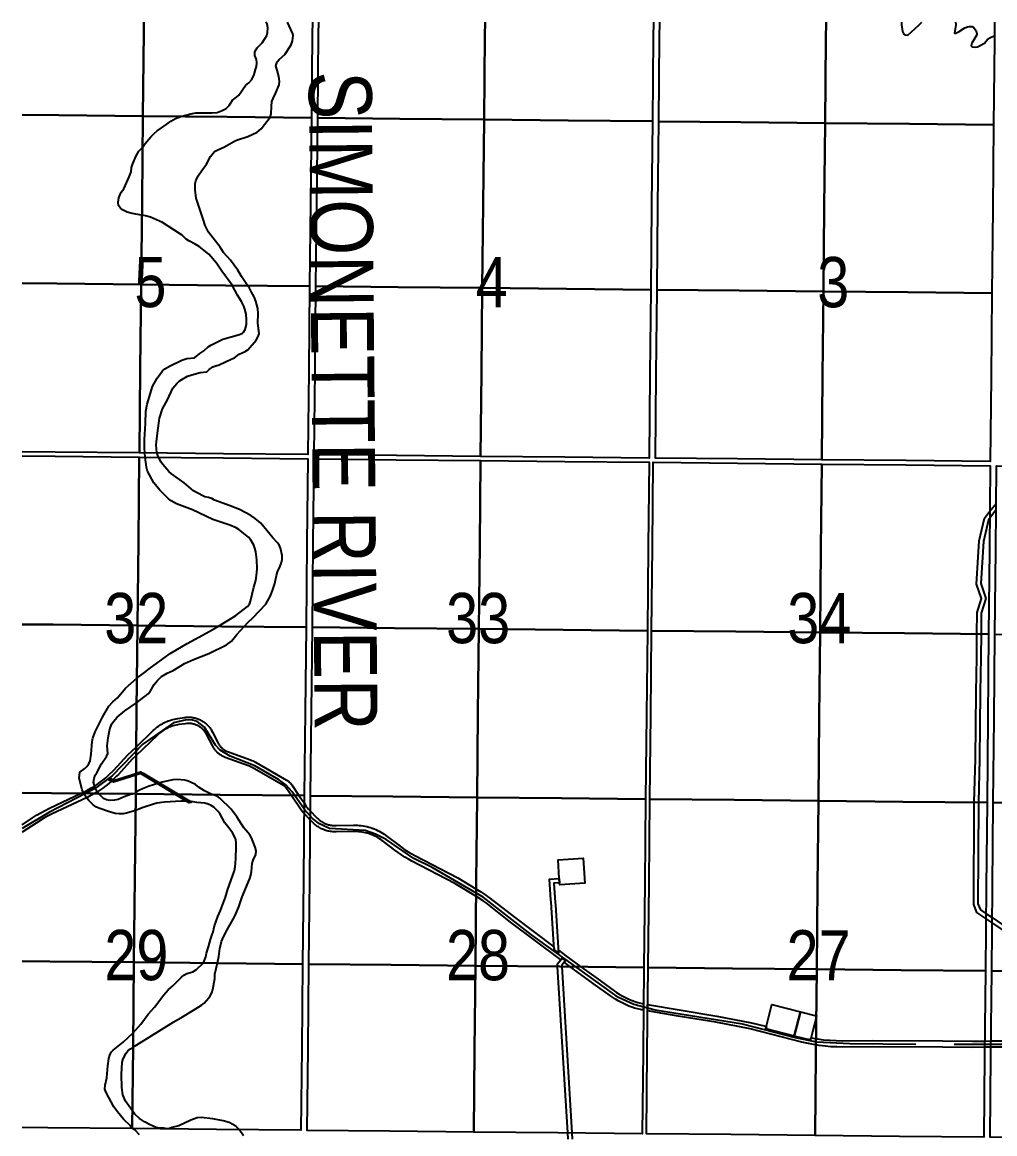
# Model space of a CAD drawing. Extents: x 463734 to 467682, y 6044208 to 6047032.
# Drawn here: x 466003.3 to 466157.9, y 6044615 to 6044791.9 of the extents above; entities that cross this region are included whole.
import ezdxf
from ezdxf.enums import TextEntityAlignment as Align

# ---------------------------------------------------------------- set-up
doc = ezdxf.new("R2010")
doc.units = 0
doc.header["$LTSCALE"] = 5
doc.linetypes.add('DASHED2', pattern=[9.525, 6.35, -3.175])
for name, color, linetype in [('RoadSeg', 57, 'DASHED2'), ('T-WATER', 160, 'Continuous'), ('T-WATER-T', 170, 'Continuous')]:
    doc.layers.add(name, color=color, linetype=linetype)
doc.layers.add('Sections', color=7, linetype='Continuous', true_color=0x13f661)
doc.styles.add('120', font='ARIALN.TTF', dxfattribs={"height": 13})
doc.styles.add('TXT', font='ARIALN.TTF', dxfattribs={"height": 0.2})

msp = doc.modelspace()

# ---------------------------------------------------------------- linework, layer by layer
at = {"layer": 'RoadSeg'}
for points in [[(466183.242, 6044629.199), (466145.395, 6044629.199), (466134.9, 6044629.299), (466129.637, 6044629.598), (466126.272, 6044630.298), (466117.809, 6044632.43), (466103.95, 6044634.696), (466100.519, 6044635.595), (466098.087, 6044636.695), (466084.261, 6044646.656), (466076.565, 6044652.653), (466068.469, 6044657.384), (466065.537, 6044658.816), (466061.139, 6044661.815), (466059.441, 6044662.714), (466057.808, 6044663.281), (466052.144, 6044663.614), (466050.512, 6044664.314), (466049.446, 6044665.18), (466048.147, 6044666.612), (466046.214, 6044669.411), (466045.181, 6044670.544), (466044.015, 6044671.41), (466040.251, 6044673.542), (466036.353, 6044675.108), (466034.72, 6044676.041), (466033.987, 6044676.873), (466032.255, 6044679.706), (466031.089, 6044680.605), (466030.323, 6044680.838), (466029.39, 6044680.871), (466027.291, 6044680.405), (466022.427, 6044677.007), (466022.427, 6044677.007)], [(466022.427, 6044677.007), (466017.563, 6044671.976), (466014.731, 6044669.877), (466007.568, 6044666.179), (466003.255, 6044663.592)]]:
    msp.add_lwpolyline(points, dxfattribs=at)
at = {"layer": 'Sections', "color": 8}
for points in [[(466022.608, 6044791.891), (466022.592, 6044790.345), (466022.45, 6044776.948), (466009.054, 6044777.084), (466003.255, 6044777.143)], [(466049.401, 6044791.891), (466049.382, 6044790.073), (466049.244, 6044776.677), (466035.847, 6044776.812), (466022.45, 6044776.948), (466009.054, 6044777.084), (466003.255, 6044777.143)], [(466049.401, 6044791.891), (466049.382, 6044790.073), (466049.244, 6044776.677), (466035.847, 6044776.812), (466022.45, 6044776.948), (466022.592, 6044790.345), (466022.608, 6044791.891)], [(466076.864, 6044791.891), (466076.843, 6044789.795), (466076.706, 6044776.398), (466063.31, 6044776.534), (466050.248, 6044776.666), (466050.387, 6044790.063), (466050.406, 6044791.891)], [(466103.657, 6044791.891), (466103.634, 6044789.523), (466103.499, 6044776.126), (466090.103, 6044776.262), (466076.706, 6044776.398), (466063.31, 6044776.534), (466050.248, 6044776.666), (466050.387, 6044790.063), (466050.406, 6044791.891)], [(466103.657, 6044791.891), (466103.634, 6044789.523), (466103.499, 6044776.126), (466090.103, 6044776.262), (466076.706, 6044776.398), (466076.843, 6044789.795), (466076.864, 6044791.891)], [(466131.119, 6044791.891), (466131.093, 6044789.244), (466130.962, 6044775.848), (466117.565, 6044775.984), (466104.504, 6044776.116), (466104.638, 6044789.513), (466104.662, 6044791.891)], [(466157.912, 6044791.891), (466157.884, 6044788.973), (466157.754, 6044775.576), (466144.358, 6044775.712), (466130.962, 6044775.848), (466117.565, 6044775.984), (466104.504, 6044776.116), (466104.638, 6044789.513), (466104.662, 6044791.891)], [(466157.912, 6044791.891), (466157.884, 6044788.973), (466157.754, 6044775.576), (466144.358, 6044775.712), (466130.962, 6044775.848), (466131.093, 6044789.244), (466131.119, 6044791.891)], [(466003.255, 6044777.143), (466009.054, 6044777.084), (466022.45, 6044776.948), (466022.309, 6044763.552), (466022.168, 6044750.155), (466008.769, 6044750.291), (466003.255, 6044750.347)], [(466003.255, 6044777.143), (466009.054, 6044777.084), (466022.45, 6044776.948), (466035.847, 6044776.812), (466049.244, 6044776.677), (466049.105, 6044763.28), (466048.966, 6044749.883), (466048.827, 6044736.487), (466048.688, 6044723.09), (466035.287, 6044723.226), (466021.885, 6044723.361), (466008.484, 6044723.497), (466003.255, 6044723.55)], [(466003.255, 6044750.347), (466008.769, 6044750.291), (466022.168, 6044750.155), (466022.027, 6044736.758), (466021.885, 6044723.361), (466008.484, 6044723.497), (466003.255, 6044723.55)], [(466003.255, 6044722.88), (466008.477, 6044722.828), (466021.878, 6044722.692), (466021.736, 6044709.292), (466021.595, 6044695.892), (466008.191, 6044696.028), (466003.255, 6044696.078)], [(466003.255, 6044722.88), (466008.477, 6044722.828), (466021.878, 6044722.692), (466035.28, 6044722.556), (466048.681, 6044722.42), (466048.541, 6044709.02), (466048.402, 6044695.62), (466048.263, 6044682.222), (466048.123, 6044668.824), (466034.718, 6044668.959), (466021.312, 6044669.095), (466007.906, 6044669.231), (466003.255, 6044669.278)], [(466159.593, 6044647.205), (466157.498, 6044648.612), (466156.499, 6044649.283), (466155.111, 6044650.215), (466154.597, 6044651.502), (466154.678, 6044667.415), (466154.687, 6044667.769), (466154.857, 6044674.63), (466154.966, 6044685.274), (466155.083, 6044690.824), (466155.105, 6044694.562), (466155.125, 6044697.982), (466155.835, 6044700.191), (466155.066, 6044702.485), (466155.49, 6044709.383), (466156.334, 6044712.997), (466157.126, 6044714.02), (466158.144, 6044715.332)], [(466158.133, 6044714.231), (466157.115, 6044712.918), (466156.949, 6044712.704), (466156.151, 6044709.286), (466155.739, 6044702.574), (466156.536, 6044700.195), (466155.79, 6044697.876), (466155.771, 6044694.556), (466155.75, 6044690.815), (466155.632, 6044685.263), (466155.523, 6044674.619), (466155.353, 6044667.762), (466155.345, 6044667.405), (466155.264, 6044651.628), (466155.654, 6044650.653), (466156.507, 6044650.08), (466157.505, 6044649.41), (466159.936, 6044647.777)], [(466003.255, 6044696.078), (466008.191, 6044696.028), (466021.595, 6044695.892), (466021.453, 6044682.493), (466021.312, 6044669.095), (466007.906, 6044669.231), (466003.255, 6044669.278)], [(466003.255, 6044664.192), (466004.893, 6044665.286), (466005.548, 6044665.707), (466006.218, 6044666.103), (466007.599, 6044666.822), (466012.625, 6044669.207), (466013.136, 6044669.45), (466013.658, 6044669.709), (466014.169, 6044669.989), (466014.67, 6044670.288), (466015.158, 6044670.605), (466015.635, 6044670.941), (466016.098, 6044671.295), (466016.547, 6044671.666), (466016.982, 6044672.054), (466017.807, 6044672.878), (466020.049, 6044675.299), (466021.356, 6044676.556), (466024.082, 6044679.181), (466024.274, 6044679.358), (466024.471, 6044679.529), (466024.675, 6044679.692), (466024.884, 6044679.847), (466025.099, 6044679.995), (466025.319, 6044680.135), (466025.544, 6044680.267), (466025.774, 6044680.39), (466026.008, 6044680.506), (466026.246, 6044680.612), (466026.488, 6044680.71), (466026.734, 6044680.799), (466026.982, 6044680.878), (466027.233, 6044680.949), (466027.487, 6044681.011), (466027.999, 6044681.106), (466029.035, 6044681.26), (466029.189, 6044681.28), (466029.342, 6044681.294), (466029.496, 6044681.303), (466029.651, 6044681.306), (466029.805, 6044681.304), (466029.959, 6044681.297), (466030.113, 6044681.284), (466030.266, 6044681.265), (466030.419, 6044681.241), (466030.57, 6044681.212), (466030.721, 6044681.177), (466030.87, 6044681.137), (466031.017, 6044681.092), (466031.163, 6044681.041), (466031.307, 6044680.986), (466031.449, 6044680.925), (466031.588, 6044680.859), (466031.726, 6044680.788), (466031.86, 6044680.712), (466031.992, 6044680.632), (466032.121, 6044680.547), (466032.246, 6044680.457), (466032.369, 6044680.363), (466032.488, 6044680.265), (466032.603, 6044680.163), (466032.715, 6044680.056), (466032.823, 6044679.946), (466032.927, 6044679.832), (466033.026, 6044679.714), (466033.122, 6044679.592), (466033.213, 6044679.468), (466033.3, 6044679.34), (466033.381, 6044679.209), (466033.531, 6044678.939), (466034.445, 6044677.143), (466034.489, 6044677.06), (466034.537, 6044676.977), (466034.587, 6044676.897), (466034.641, 6044676.818), (466034.697, 6044676.742), (466034.755, 6044676.667), (466034.817, 6044676.595), (466034.88, 6044676.525), (466034.947, 6044676.457), (466035.015, 6044676.391), (466035.086, 6044676.328), (466035.159, 6044676.268), (466035.235, 6044676.21), (466035.312, 6044676.155), (466035.391, 6044676.102), (466035.472, 6044676.053), (466035.555, 6044676.006), (466035.639, 6044675.963), (466035.725, 6044675.922), (466035.901, 6044675.85), (466039.584, 6044674.496), (466039.779, 6044674.42), (466039.97, 6044674.336), (466040.341, 6044674.144), (466045.3, 6044671.307), (466045.381, 6044671.258), (466045.46, 6044671.206), (466045.537, 6044671.152), (466045.612, 6044671.094), (466045.685, 6044671.034), (466045.755, 6044670.971), (466045.823, 6044670.906), (466045.889, 6044670.838), (466045.951, 6044670.767), (466046.012, 6044670.694), (466046.123, 6044670.542), (466047.265, 6044668.856), (466048.076, 6044667.658), (466048.386, 6044667.2), (466048.483, 6044667.064), (466048.584, 6044666.932), (466048.804, 6044666.682), (466049.068, 6044666.405), (466050.084, 6044665.34), (466050.189, 6044665.234), (466050.299, 6044665.131), (466050.412, 6044665.032), (466050.528, 6044664.937), (466050.648, 6044664.847), (466050.771, 6044664.761), (466050.897, 6044664.679), (466051.026, 6044664.602), (466051.157, 6044664.53), (466051.291, 6044664.462), (466051.427, 6044664.4), (466051.566, 6044664.342), (466051.706, 6044664.289), (466051.849, 6044664.242), (466051.993, 6044664.2), (466052.138, 6044664.162), (466052.285, 6044664.13), (466052.432, 6044664.104), (466052.581, 6044664.083), (466052.73, 6044664.067), (466052.88, 6044664.056), (466053.18, 6044664.051), (466055.958, 6044664.106), (466056.261, 6044664.107), (466056.564, 6044664.097), (466056.867, 6044664.076), (466057.168, 6044664.044), (466057.469, 6044664.001), (466057.767, 6044663.948), (466058.064, 6044663.884), (466058.358, 6044663.809), (466058.649, 6044663.725), (466058.937, 6044663.629), (466059.222, 6044663.524), (466059.502, 6044663.408), (466059.778, 6044663.283), (466060.05, 6044663.148), (466060.316, 6044663.003), (466060.578, 6044662.848), (466060.833, 6044662.685), (466061.326, 6044662.331), (466063.14, 6044660.927), (466063.628, 6044660.563), (466064.129, 6044660.217), (466064.642, 6044659.888), (466065.702, 6044659.288), (466072.547, 6044655.73), (466075.421, 6044653.992), (466076.174, 6044653.537), (466076.676, 6044653.22), (466077.638, 6044652.526), (466081.531, 6044649.473), (466087.831, 6044644.744), (466087.862, 6044644.267), (466088.563, 6044643.763), (466088.533, 6044644.217), (466089.255, 6044643.674), (466089.713, 6044643.331), (466092.095, 6044641.604), (466094.637, 6044639.761), (466097.404, 6044637.757), (466097.787, 6044637.491), (466098.18, 6044637.244), (466098.303, 6044637.163), (466098.352, 6044637.138), (466098.581, 6044637.003), (466098.991, 6044636.782), (466099.409, 6044636.577), (466099.835, 6044636.387), (466100.267, 6044636.214), (466100.706, 6044636.057), (466101.151, 6044635.917), (466102.054, 6044635.688), (466102.051, 6044635.389), (466102.044, 6044634.669), (466101.576, 6044634.771), (466101.112, 6044634.889), (466100.653, 6044635.024), (466100.198, 6044635.175), (466099.75, 6044635.342), (466099.308, 6044635.526), (466098.872, 6044635.725), (466098.444, 6044635.94), (466098.024, 6044636.17), (466097.613, 6044636.414), (466096.818, 6044636.948), (466094.05, 6044638.951), (466090.373, 6044641.621), (466089.438, 6044642.301), (466089.656, 6044642.575), (466089.115, 6044642.964), (466088.899, 6044642.694), (466088.633, 6044642.894), (466080.922, 6044648.68), (466077.021, 6044651.74), (466076.579, 6044652.072), (466075.657, 6044652.682), (466075.409, 6044652.832), (466072.058, 6044654.858), (466065.241, 6044658.402), (466064.674, 6044658.709), (466064.119, 6044659.037), (466063.576, 6044659.384), (466062.528, 6044660.136), (466060.714, 6044661.54), (466060.499, 6044661.7), (466060.279, 6044661.853), (466060.054, 6044661.997), (466059.823, 6044662.133), (466059.588, 6044662.261), (466059.349, 6044662.38), (466059.105, 6044662.491), (466058.857, 6044662.593), (466058.606, 6044662.686), (466058.352, 6044662.77), (466058.095, 6044662.845), (466057.836, 6044662.911), (466057.574, 6044662.967), (466057.311, 6044663.014), (466057.046, 6044663.052), (466056.78, 6044663.08), (466056.513, 6044663.098), (466055.977, 6044663.107), (466053.2, 6044663.052), (466053.014, 6044663.052), (466052.828, 6044663.058), (466052.642, 6044663.071), (466052.457, 6044663.091), (466052.273, 6044663.117), (466052.09, 6044663.15), (466051.908, 6044663.19), (466051.728, 6044663.236), (466051.549, 6044663.288), (466051.373, 6044663.347), (466051.198, 6044663.413), (466051.027, 6044663.484), (466050.858, 6044663.562), (466050.691, 6044663.646), (466050.528, 6044663.735), (466050.369, 6044663.831), (466050.212, 6044663.932), (466050.06, 6044664.038), (466049.911, 6044664.151), (466049.767, 6044664.268), (466049.627, 6044664.391), (466049.361, 6044664.65), (466049.053, 6044664.972), (466048.081, 6044665.992), (466048.059, 6044666.015), (466047.94, 6044666.145), (466047.806, 6044666.305), (466047.559, 6044666.639), (466046.049, 6044668.869), (466045.296, 6044669.981), (466045.263, 6044670.028), (466045.229, 6044670.073), (466045.193, 6044670.116), (466045.155, 6044670.159), (466045.116, 6044670.2), (466045.075, 6044670.239), (466045.033, 6044670.277), (466044.989, 6044670.313), (466044.944, 6044670.347), (466044.898, 6044670.38), (466044.802, 6044670.44), (466039.845, 6044673.276), (466039.698, 6044673.356), (466039.548, 6044673.43), (466039.239, 6044673.558), (466035.556, 6044674.912), (466035.434, 6044674.96), (466035.314, 6044675.011), (466035.196, 6044675.067), (466035.08, 6044675.127), (466034.967, 6044675.191), (466034.855, 6044675.259), (466034.746, 6044675.331), (466034.64, 6044675.406), (466034.537, 6044675.486), (466034.436, 6044675.569), (466034.338, 6044675.656), (466034.244, 6044675.746), (466034.153, 6044675.839), (466034.065, 6044675.936), (466033.981, 6044676.035), (466033.9, 6044676.138), (466033.823, 6044676.243), (466033.75, 6044676.351), (466033.681, 6044676.462), (466033.554, 6044676.69), (466032.64, 6044678.486), (466032.585, 6044678.591), (466032.525, 6044678.694), (466032.462, 6044678.794), (466032.396, 6044678.893), (466032.326, 6044678.988), (466032.252, 6044679.082), (466032.175, 6044679.172), (466032.095, 6044679.26), (466032.013, 6044679.345), (466031.927, 6044679.427), (466031.838, 6044679.506), (466031.746, 6044679.582), (466031.652, 6044679.654), (466031.555, 6044679.723), (466031.456, 6044679.788), (466031.355, 6044679.85), (466031.251, 6044679.908), (466031.146, 6044679.963), (466031.039, 6044680.013), (466030.929, 6044680.06), (466030.819, 6044680.103), (466030.707, 6044680.142), (466030.593, 6044680.177), (466030.478, 6044680.208), (466030.363, 6044680.234), (466030.246, 6044680.257), (466030.129, 6044680.275), (466030.011, 6044680.29), (466029.893, 6044680.3), (466029.774, 6044680.305), (466029.655, 6044680.307), (466029.537, 6044680.304), (466029.418, 6044680.297), (466029.182, 6044680.271), (466028.146, 6044680.117), (466027.925, 6044680.08), (466027.705, 6044680.035), (466027.487, 6044679.982), (466027.271, 6044679.921), (466027.057, 6044679.853), (466026.846, 6044679.776), (466026.638, 6044679.692), (466026.433, 6044679.601), (466026.231, 6044679.502), (466026.034, 6044679.395), (466025.84, 6044679.282), (466025.65, 6044679.162), (466025.465, 6044679.034), (466025.285, 6044678.9), (466025.11, 6044678.76), (466024.776, 6044678.461), (466021.341, 6044675.155), (466020.763, 6044674.599), (466018.54, 6044672.199), (466018.256, 6044671.9), (466017.666, 6044671.325), (466017.214, 6044671.587), (466016.981, 6044671.414), (466017.46, 6044671.137), (466017.016, 6044670.753), (466016.558, 6044670.386), (466016.088, 6044670.035), (466015.605, 6044669.701), (466015.111, 6044669.385), (466014.772, 6044669.185), (466014.606, 6044669.087), (466013.564, 6044668.547), (466008.027, 6044665.919), (466007.363, 6044665.588), (466006.711, 6044665.234), (466005.448, 6044664.455), (466003.27, 6044663), (466003.255, 6044662.99)], [(466003.255, 6044669.278), (466007.906, 6044669.231), (466021.312, 6044669.095), (466021.17, 6044655.697), (466021.029, 6044642.298), (466007.621, 6044642.434), (466003.255, 6044642.479)], [(466003.255, 6044669.278), (466007.906, 6044669.231), (466021.312, 6044669.095), (466034.718, 6044668.959), (466048.123, 6044668.824), (466047.984, 6044655.425), (466047.845, 6044642.027), (466047.706, 6044628.629), (466047.57, 6044615.566), (466034.16, 6044615.701), (466020.749, 6044615.837), (466007.339, 6044615.973), (466003.255, 6044616.014)], [(466090.071, 6044614.156), (466090.011, 6044615.161), (466088.412, 6044641.641), (466088.388, 6044642.053), (466089.115, 6044642.964), (466089.656, 6044642.575), (466089.068, 6044641.838), (466089.08, 6044641.634), (466090.679, 6044615.155), (466090.739, 6044614.149)], [(466003.255, 6044642.479), (466007.621, 6044642.434), (466021.029, 6044642.298), (466020.887, 6044628.9), (466020.749, 6044615.837), (466007.339, 6044615.973), (466003.255, 6044616.014)], [(466163.815, 6044628.817), (466157.758, 6044628.811), (466157.306, 6044628.8), (466156.301, 6044628.775), (466154.412, 6044628.729), (466149.622, 6044628.779), (466138.463, 6044628.846), (466133.742, 6044628.817), (466132.807, 6044628.828), (466131.874, 6044628.874), (466130.943, 6044628.954), (466130.016, 6044629.067), (466129.481, 6044629.153), (466129.093, 6044629.215), (466127.268, 6044629.611), (466119.054, 6044631.712), (466113.564, 6044632.767), (466107.894, 6044633.683), (466102.712, 6044634.551), (466102.719, 6044635.214), (466102.723, 6044635.563), (466108.057, 6044634.669), (466113.738, 6044633.751), (466117.876, 6044632.957), (466117.897, 6044632.952), (466119.272, 6044632.688), (466121.501, 6044632.117), (466121.623, 6044632.086), (466121.549, 6044631.794), (466121.541, 6044631.763), (466121.524, 6044631.696), (466126.048, 6044630.557), (466127.34, 6044630.232), (466127.982, 6044630.071), (466127.982, 6044630.071), (466128.647, 6044629.959), (466128.712, 6044630.22), (466128.733, 6044630.302), (466129.491, 6044630.166), (466129.724, 6044630.124), (466130.721, 6044629.987), (466131.723, 6044629.89), (466133.735, 6044629.821), (466138.462, 6044629.846), (466149.63, 6044629.779), (466154.405, 6044629.729), (466156.311, 6044629.775), (466157.316, 6044629.8), (466157.746, 6044629.81), (466163.531, 6044629.816)]]:
    msp.add_lwpolyline(points, dxfattribs=at)
for points in [[(466049.105, 6044763.28), (466048.966, 6044749.883), (466035.567, 6044750.019), (466022.168, 6044750.155), (466022.309, 6044763.552), (466022.45, 6044776.948), (466035.847, 6044776.812), (466049.244, 6044776.677)], [(466103.097, 6044735.936), (466102.963, 6044722.54), (466089.562, 6044722.676), (466076.16, 6044722.811), (466062.759, 6044722.947), (466049.693, 6044723.08), (466049.832, 6044736.476), (466049.971, 6044749.873), (466050.109, 6044763.27), (466050.248, 6044776.666), (466063.31, 6044776.534), (466076.706, 6044776.398), (466090.103, 6044776.262), (466103.499, 6044776.126), (466103.365, 6044762.73), (466103.231, 6044749.333)], [(466076.57, 6044763.001), (466076.433, 6044749.605), (466063.034, 6044749.741), (466049.971, 6044749.873), (466050.109, 6044763.27), (466050.248, 6044776.666), (466063.31, 6044776.534), (466076.706, 6044776.398)], [(466103.365, 6044762.73), (466103.231, 6044749.333), (466089.832, 6044749.469), (466076.433, 6044749.605), (466076.57, 6044763.001), (466076.706, 6044776.398), (466090.103, 6044776.262), (466103.499, 6044776.126)], [(466157.367, 6044735.386), (466157.238, 6044721.99), (466143.837, 6044722.126), (466130.435, 6044722.262), (466117.034, 6044722.397), (466103.968, 6044722.53), (466104.102, 6044735.926), (466104.236, 6044749.323), (466104.37, 6044762.72), (466104.504, 6044776.116), (466117.565, 6044775.984), (466130.962, 6044775.848), (466144.358, 6044775.712), (466157.754, 6044775.576), (466157.625, 6044762.18), (466157.496, 6044748.783)], [(466130.83, 6044762.451), (466130.699, 6044749.055), (466117.3, 6044749.191), (466104.236, 6044749.323), (466104.37, 6044762.72), (466104.504, 6044776.116), (466117.565, 6044775.984), (466130.962, 6044775.848)], [(466157.625, 6044762.18), (466157.496, 6044748.783), (466144.098, 6044748.919), (466130.699, 6044749.055), (466130.83, 6044762.451), (466130.962, 6044775.848), (466144.358, 6044775.712), (466157.754, 6044775.576)], [(466048.827, 6044736.487), (466048.688, 6044723.09), (466035.287, 6044723.226), (466021.885, 6044723.361), (466022.027, 6044736.758), (466022.168, 6044750.155), (466035.567, 6044750.019), (466048.966, 6044749.883)], [(466076.433, 6044749.605), (466076.297, 6044736.208), (466076.16, 6044722.811), (466062.759, 6044722.947), (466049.693, 6044723.08), (466049.832, 6044736.476), (466049.971, 6044749.873), (466063.034, 6044749.741)], [(466076.16, 6044722.811), (466076.297, 6044736.208), (466076.433, 6044749.605), (466089.832, 6044749.469), (466103.231, 6044749.333), (466103.097, 6044735.936), (466102.963, 6044722.54), (466089.562, 6044722.676)], [(466130.567, 6044735.658), (466130.435, 6044722.262), (466117.034, 6044722.397), (466103.968, 6044722.53), (466104.102, 6044735.926), (466104.236, 6044749.323), (466117.3, 6044749.191), (466130.699, 6044749.055)], [(466157.367, 6044735.386), (466157.238, 6044721.99), (466143.837, 6044722.126), (466130.435, 6044722.262), (466130.567, 6044735.658), (466130.699, 6044749.055), (466144.098, 6044748.919), (466157.496, 6044748.783)], [(466048.541, 6044709.02), (466048.402, 6044695.62), (466034.998, 6044695.756), (466021.595, 6044695.892), (466021.736, 6044709.292), (466021.878, 6044722.692), (466035.28, 6044722.556), (466048.681, 6044722.42)], [(466102.551, 6044681.672), (466102.417, 6044668.274), (466089.011, 6044668.41), (466075.605, 6044668.545), (466062.199, 6044668.681), (466049.128, 6044668.813), (466049.267, 6044682.212), (466049.407, 6044695.61), (466049.546, 6044709.01), (466049.686, 6044722.41), (466062.752, 6044722.277), (466076.154, 6044722.142), (466089.555, 6044722.006), (466102.956, 6044721.87), (466102.821, 6044708.47), (466102.686, 6044695.07)], [(466076.016, 6044708.741), (466075.879, 6044695.341), (466062.475, 6044695.477), (466049.407, 6044695.61), (466049.546, 6044709.01), (466049.686, 6044722.41), (466062.752, 6044722.277), (466076.154, 6044722.142)], [(466102.821, 6044708.47), (466102.686, 6044695.07), (466089.282, 6044695.206), (466075.879, 6044695.341), (466076.016, 6044708.741), (466076.154, 6044722.142), (466089.555, 6044722.006), (466102.956, 6044721.87)], [(466156.842, 6044681.122), (466156.712, 6044667.725), (466143.306, 6044667.86), (466129.899, 6044667.996), (466116.493, 6044668.132), (466103.086, 6044668.267), (466103.221, 6044681.665), (466103.356, 6044695.063), (466103.491, 6044708.463), (466103.626, 6044721.863), (466117.028, 6044721.727), (466130.429, 6044721.592), (466143.83, 6044721.456), (466157.232, 6044721.32), (466157.102, 6044707.92), (466156.972, 6044694.52)], [(466130.296, 6044708.191), (466130.164, 6044694.791), (466116.76, 6044694.927), (466103.356, 6044695.063), (466103.491, 6044708.463), (466103.626, 6044721.863), (466117.028, 6044721.727), (466130.429, 6044721.592)], [(466157.102, 6044707.92), (466156.972, 6044694.52), (466143.568, 6044694.655), (466130.164, 6044694.791), (466130.296, 6044708.191), (466130.429, 6044721.592), (466143.83, 6044721.456), (466157.232, 6044721.32)], [(466211.133, 6044680.575), (466211.009, 6044667.178), (466197.602, 6044667.312), (466184.195, 6044667.446), (466170.789, 6044667.582), (466157.717, 6044667.714), (466157.847, 6044681.112), (466157.976, 6044694.509), (466158.106, 6044707.91), (466158.236, 6044721.31), (466171.303, 6044721.177), (466184.704, 6044721.042), (466198.106, 6044720.908), (466211.507, 6044720.774), (466211.382, 6044707.373), (466211.258, 6044693.973)], [(466048.263, 6044682.222), (466048.123, 6044668.824), (466034.718, 6044668.959), (466021.312, 6044669.095), (466021.453, 6044682.493), (466021.595, 6044695.892), (466034.998, 6044695.756), (466048.402, 6044695.62)], [(466075.879, 6044695.341), (466075.742, 6044681.943), (466075.605, 6044668.545), (466062.199, 6044668.681), (466049.128, 6044668.813), (466049.267, 6044682.212), (466049.407, 6044695.61), (466062.475, 6044695.477)], [(466075.605, 6044668.545), (466075.742, 6044681.943), (466075.879, 6044695.341), (466089.282, 6044695.206), (466102.686, 6044695.07), (466102.551, 6044681.672), (466102.417, 6044668.274), (466089.011, 6044668.41)], [(466130.032, 6044681.394), (466129.899, 6044667.996), (466116.493, 6044668.132), (466103.086, 6044668.267), (466103.221, 6044681.665), (466103.356, 6044695.063), (466116.76, 6044694.927), (466130.164, 6044694.791)], [(466156.842, 6044681.122), (466156.712, 6044667.725), (466143.306, 6044667.86), (466129.899, 6044667.996), (466130.032, 6044681.394), (466130.164, 6044694.791), (466143.568, 6044694.655), (466156.972, 6044694.52)], [(466184.449, 6044694.241), (466184.322, 6044680.844), (466184.195, 6044667.446), (466170.789, 6044667.582), (466157.717, 6044667.714), (466157.847, 6044681.112), (466157.976, 6044694.509), (466171.045, 6044694.377)], [(466022.503, 6044672.392), (466028.051, 6044669.05), (466030.195, 6044667.759), (466030.013, 6044667.713), (466029.831, 6044667.667), (466027.525, 6044669.056), (466022.172, 6044672.28), (466022.105, 6044672.32), (466021.308, 6044672.072), (466017.756, 6044670.965), (466017.578, 6044671.068), (466016.981, 6044671.414), (466017.214, 6044671.587), (466017.788, 6044671.255), (466021.311, 6044672.352), (466022.064, 6044672.586), (466022.14, 6044672.611), (466022.503, 6044672.392)], [(466047.984, 6044655.425), (466047.845, 6044642.027), (466034.437, 6044642.163), (466021.029, 6044642.298), (466021.17, 6044655.697), (466021.312, 6044669.095), (466034.718, 6044668.959), (466048.123, 6044668.824)], [(466102.012, 6044628.08), (466101.881, 6044615.018), (466088.471, 6044615.153), (466075.06, 6044615.288), (466061.65, 6044615.424), (466048.575, 6044615.556), (466048.71, 6044628.619), (466048.85, 6044642.017), (466048.989, 6044655.415), (466049.128, 6044668.813), (466062.199, 6044668.681), (466075.605, 6044668.545), (466089.011, 6044668.41), (466102.417, 6044668.274), (466102.282, 6044654.876), (466102.147, 6044641.478)], [(466075.468, 6044655.148), (466075.331, 6044641.75), (466061.923, 6044641.885), (466048.85, 6044642.017), (466048.989, 6044655.415), (466049.128, 6044668.813), (466062.199, 6044668.681), (466075.605, 6044668.545)], [(466075.331, 6044641.75), (466075.468, 6044655.148), (466075.605, 6044668.545), (466089.011, 6044668.41), (466102.417, 6044668.274), (466102.282, 6044654.876), (466102.147, 6044641.478), (466088.739, 6044641.614)], [(466156.324, 6044627.532), (466156.197, 6044614.469), (466142.786, 6044614.605), (466129.374, 6044614.74), (466115.962, 6044614.876), (466102.551, 6044615.011), (466102.682, 6044628.074), (466102.817, 6044641.472), (466102.952, 6044654.87), (466103.086, 6044668.267), (466116.493, 6044668.132), (466129.899, 6044667.996), (466143.306, 6044667.86), (466156.712, 6044667.725), (466156.583, 6044654.327), (466156.453, 6044640.93)], [(466129.767, 6044654.598), (466129.635, 6044641.201), (466116.226, 6044641.336), (466102.817, 6044641.472), (466102.952, 6044654.87), (466103.086, 6044668.267), (466116.493, 6044668.132), (466129.899, 6044667.996)], [(466156.583, 6044654.327), (466156.453, 6044640.93), (466143.044, 6044641.065), (466129.635, 6044641.201), (466129.767, 6044654.598), (466129.899, 6044667.996), (466143.306, 6044667.86), (466156.712, 6044667.725)], [(466210.635, 6044626.985), (466210.514, 6044613.922), (466197.102, 6044614.057), (466183.69, 6044614.192), (466170.279, 6044614.327), (466157.202, 6044614.459), (466157.328, 6044627.522), (466157.458, 6044640.919), (466157.588, 6044654.317), (466157.717, 6044667.714), (466170.789, 6044667.582), (466184.195, 6044667.446), (466197.602, 6044667.312), (466211.009, 6044667.178), (466210.884, 6044653.78), (466210.76, 6044640.383)], [(466184.068, 6044654.049), (466183.941, 6044640.652), (466170.532, 6044640.787), (466157.458, 6044640.919), (466157.588, 6044654.317), (466157.717, 6044667.714), (466170.789, 6044667.582), (466184.195, 6044667.446)], [(466088.725, 6044654.969), (466088.682, 6044655.634), (466088.486, 6044658.625), (466092.473, 6044658.886), (466092.735, 6044654.899), (466088.747, 6044654.637), (466088.725, 6044654.969)], [(466088.059, 6044651.437), (466088.563, 6044643.763), (466087.862, 6044644.267), (466087.364, 6044651.847), (466087.339, 6044652.24), (466087.123, 6044655.532), (466088.682, 6044655.634), (466088.725, 6044654.969), (466087.831, 6044654.911), (466088.033, 6044651.83), (466088.059, 6044651.437)], [(466047.706, 6044628.629), (466047.57, 6044615.566), (466034.16, 6044615.701), (466020.749, 6044615.837), (466020.887, 6044628.9), (466021.029, 6044642.298), (466034.437, 6044642.163), (466047.845, 6044642.027)], [(466075.331, 6044641.75), (466075.194, 6044628.351), (466075.06, 6044615.288), (466061.65, 6044615.424), (466048.575, 6044615.556), (466048.71, 6044628.619), (466048.85, 6044642.017), (466061.923, 6044641.885)], [(466102.012, 6044628.08), (466101.881, 6044615.018), (466088.471, 6044615.153), (466075.06, 6044615.288), (466075.194, 6044628.351), (466075.331, 6044641.75), (466088.739, 6044641.614), (466102.147, 6044641.478)], [(466129.503, 6044627.803), (466129.374, 6044614.74), (466115.962, 6044614.876), (466102.551, 6044615.011), (466102.682, 6044628.074), (466102.817, 6044641.472), (466116.226, 6044641.336), (466129.635, 6044641.201)], [(466156.324, 6044627.532), (466156.197, 6044614.469), (466142.786, 6044614.605), (466129.374, 6044614.74), (466129.503, 6044627.803), (466129.635, 6044641.201), (466143.044, 6044641.065), (466156.453, 6044640.93)], [(466183.814, 6044627.254), (466183.69, 6044614.192), (466170.279, 6044614.327), (466157.202, 6044614.459), (466157.328, 6044627.522), (466157.458, 6044640.919), (466170.532, 6044640.787), (466183.941, 6044640.652)], [(466127.023, 6044634.435), (466126.048, 6044630.558), (466121.524, 6044631.696), (466121.541, 6044631.763), (466121.549, 6044631.794), (466121.65, 6044632.193), (466122.5, 6044635.573), (466127.023, 6044634.435)], [(466128.972, 6044631.251), (466128.647, 6044629.959), (466127.982, 6044630.071), (466127.34, 6044630.232), (466126.048, 6044630.558), (466127.023, 6044634.435), (466129.527, 6044633.792), (466129.606, 6044633.771), (466129.524, 6044633.444), (466128.972, 6044631.251)]]:
    msp.add_lwpolyline(points, close=True, dxfattribs=at)
at = {"layer": 'T-WATER', "linetype": 'Continuous'}
for points in [[(466024.909, 6044722.685), (466024.683, 6044723.357), (466024.584, 6044724.644), (466024.759, 6044726.499), (466025.093, 6044728.879), (466025.544, 6044730.362), (466026.372, 6044731.808), (466027.225, 6044733.65), (466027.847, 6044734.429), (466028.228, 6044734.763), (466028.628, 6044735.05), (466029.538, 6044735.558), (466030.59, 6044735.91), (466031.576, 6044736.147), (466032.621, 6044736.247), (466033.008, 6044736.637), (466033.591, 6044737.029), (466034.048, 6044737.228), (466034.592, 6044737.383), (466036.469, 6044738.278), (466037.006, 6044738.48), (466037.785, 6044739.069), (466038.737, 6044739.49), (466039.156, 6044739.761), (466040.464, 6044741.31), (466040.73, 6044741.753), (466040.952, 6044742.289), (466040.732, 6044744.082), (466040.758, 6044745.502), (466040.705, 6044746.314), (466040.433, 6044747.518), (466040.147, 6044748.215), (466039.734, 6044748.919), (466039.405, 6044749.553), (466039.095, 6044750.007), (466038.131, 6044751.419), (466037.556, 6044752.434), (466036.402, 6044754.013), (466035.287, 6044755.259), (466034.752, 6044756.113), (466032.879, 6044758.489), (466032.331, 6044759.547), (466032.037, 6044760.579), (466030.945, 6044763.881), (466030.779, 6044765.212), (466030.774, 6044766.189), (466030.876, 6044766.679), (466031.24, 6044767.442), (466031.809, 6044768.318), (466032.549, 6044769.298), (466033.211, 6044770.516), (466033.608, 6044771.076), (466033.83, 6044771.302), (466034.258, 6044771.549), (466035.417, 6044772.073), (466036.898, 6044772.918), (466037.354, 6044773.121), (466039.115, 6044773.731), (466040.612, 6044774.381), (466041.242, 6044774.905), (466042.715, 6044776.767), (466042.853, 6044777.297), (466042.883, 6044778.461), (466042.982, 6044779.271), (466043.147, 6044779.742), (466043.545, 6044780.533), (466044.124, 6044781.946), (466044.171, 6044782.443), (466044.061, 6044783.266), (466043.805, 6044784.272), (466043.576, 6044784.93), (466043.802, 6044785.577), (466044.136, 6044785.96), (466045.018, 6044786.747), (466046.052, 6044788.268), (466046.266, 6044788.945), (466046.339, 6044789.797), (466046.308, 6044790.046), (466045.963, 6044790.725), (466045.469, 6044791.891)], [(466040.357, 6044787.392), (466040.617, 6044787.813), (466041.433, 6044788.611), (466041.917, 6044789.352), (466042.14, 6044789.805), (466042.277, 6044790.262), (466042.316, 6044790.985), (466042.204, 6044791.586), (466042.116, 6044791.759), (466041.995, 6044791.891)], [(466143.134, 6044791.891), (466143.086, 6044791.479), (466143.272, 6044790.416), (466143.479, 6044789.979), (466143.62, 6044789.882), (466144.127, 6044789.816), (466145.883, 6044791.427), (466146.321, 6044791.891)], [(466151.653, 6044791.891), (466151.745, 6044791.702), (466151.765, 6044791.453), (466151.535, 6044790.164), (466151.751, 6044790.166), (466152.291, 6044790.422), (466153.158, 6044791.001), (466153.623, 6044791.18), (466153.856, 6044791.231), (466154.351, 6044791.193), (466154.556, 6044791.087), (466155.002, 6044790.529), (466155.11, 6044790.041), (466155.071, 6044789.873), (466154.313, 6044788.555), (466154.193, 6044788.115), (466154.365, 6044787.98), (466154.927, 6044787.919), (466155.201, 6044788), (466156.298, 6044788.542), (466156.76, 6044789.07), (466157.292, 6044789.485), (466157.856, 6044789.742), (466157.979, 6044789.798)], [(466022.814, 6044722.706), (466022.744, 6044723.377), (466022.677, 6044724.13), (466022.698, 6044725.481), (466022.85, 6044728.038), (466022.906, 6044729.984), (466023.152, 6044731.137), (466023.978, 6044733.901), (466024.721, 6044735.259), (466025.569, 6044736.406), (466025.952, 6044736.724), (466026.806, 6044737.232), (466028.644, 6044738.13), (466029.447, 6044738.39), (466030.675, 6044738.479), (466031.526, 6044739.187), (466032.158, 6044739.576), (466032.835, 6044740.22), (466033.254, 6044740.489), (466035.138, 6044741.445), (466037.834, 6044742.215), (466038.292, 6044742.437), (466038.441, 6044742.562), (466038.7, 6044742.983), (466038.9, 6044743.815), (466038.925, 6044744.521), (466038.852, 6044745.409), (466038.685, 6044746.231), (466038.513, 6044746.699), (466038.142, 6044747.434), (466037.482, 6044748.479), (466036.622, 6044750.032), (466035.026, 6044752.297), (466034.141, 6044753.576), (466032.952, 6044754.994), (466031.413, 6044756.217), (466030.757, 6044756.597), (466029.729, 6044757.08), (466029.318, 6044757.366), (466028.688, 6044758.01), (466028.281, 6044758.297), (466025.549, 6044760.028), (466023.653, 6044760.852), (466022.855, 6044761.089), (466022.25, 6044761.207), (466020.73, 6044761.46), (466019.959, 6044761.674), (466019.229, 6044762.036), (466018.893, 6044762.315), (466018.561, 6044762.707), (466018.493, 6044763.198), (466018.599, 6044763.923), (466018.702, 6044764.234), (466019, 6044764.842), (466019.403, 6044765.39), (466020.289, 6044767.302), (466020.579, 6044768.098), (466020.657, 6044768.769), (466020.792, 6044769.25), (466021.388, 6044770.64), (466021.782, 6044771.397), (466022.363, 6044771.963), (466022.819, 6044772.606), (466023.683, 6044773.656), (466024.221, 6044774.198), (466024.712, 6044774.59), (466026.271, 6044775.67), (466026.879, 6044776.165), (466027.642, 6044776.59), (466028.48, 6044776.911), (466030.062, 6044777.334), (466030.891, 6044777.469), (466033.441, 6044777.451), (466034.27, 6044777.539), (466035.081, 6044777.843), (466035.69, 6044778.182), (466036.16, 6044778.657), (466036.702, 6044779.485), (466037.34, 6044779.944), (466037.685, 6044780.306), (466038.77, 6044781.813), (466039.297, 6044782.255), (466039.768, 6044782.76), (466040.125, 6044783.56), (466040.336, 6044784.367), (466040.516, 6044784.838), (466040.587, 6044785.408), (466040.512, 6044785.971), (466040.261, 6044786.621), (466040.272, 6044787.125), (466040.357, 6044787.392)], [(466029.857, 6044667.955), (466028.531, 6044667.94), (466025.89, 6044667.793), (466024.687, 6044667.616), (466024.135, 6044667.468), (466022.511, 6044666.942), (466021.249, 6044666.437), (466019.856, 6044666.049), (466019.294, 6044665.946), (466018.64, 6044665.92), (466018.015, 6044665.988), (466017.128, 6044666.22), (466015.435, 6044666.812), (466014.971, 6044667.037), (466014.555, 6044667.332), (466013.85, 6044668.022), (466013.527, 6044668.42), (466013.025, 6044669.203), (466012.768, 6044669.751), (466012.31, 6044671.574), (466012.396, 6044672.559), (466013.221, 6044673.122), (466013.542, 6044673.475), (466013.831, 6044673.898), (466014.052, 6044674.353), (466014.208, 6044675.427), (466014.39, 6044677.411), (466014.507, 6044677.961), (466014.851, 6044678.982), (466015.379, 6044680.05), (466015.999, 6044681.294), (466017.014, 6044683.042), (466017.667, 6044683.755), (466018.387, 6044684.392), (466019.661, 6044685.94), (466021.472, 6044687.532), (466022.721, 6044688.4), (466023.452, 6044689.011), (466026.779, 6044691.417), (466029.47, 6044693.009), (466033.094, 6044694.97), (466034.447, 6044695.785), (466036.646, 6044697.093), (466037.21, 6044697.487), (466039.086, 6044698.903), (466039.41, 6044699.28), (466039.588, 6044699.763), (466040.07, 6044701.973), (466040.397, 6044703.06), (466040.588, 6044704.271), (466040.615, 6044704.948), (466040.555, 6044706.347), (466040.399, 6044707.613), (466040.278, 6044708.202), (466040.098, 6044708.68), (466039.56, 6044709.587), (466039.234, 6044709.95), (466037.694, 6044711.182), (466037.262, 6044711.424), (466036.299, 6044711.877), (466033.593, 6044712.741), (466030.337, 6044714.31), (466027.79, 6044715.231), (466026.918, 6044715.746), (466026.529, 6044716.06), (466025.131, 6044717.422), (466024.193, 6044718.59), (466023.195, 6044720.435), (466023.015, 6044721.084), (466022.814, 6044722.706)], [(466029.071, 6044689.821), (466030.476, 6044690.489), (466032.95, 6044691.457), (466035.741, 6044692.811), (466036.532, 6044693.411), (466037.384, 6044694.444), (466038.574, 6044695.744), (466039.201, 6044696.415), (466039.939, 6044697.093), (466041.983, 6044699.291), (466042.732, 6044700.626), (466043.133, 6044701.607), (466043.449, 6044702.59), (466043.686, 6044703.838), (466043.845, 6044704.41), (466044.288, 6044705.354), (466044.485, 6044705.929), (466044.593, 6044706.415), (466044.602, 6044707.045), (466044.343, 6044708.211), (466044.107, 6044708.71), (466043.823, 6044709.117), (466043.111, 6044709.85), (466041.21, 6044712.17), (466040.293, 6044712.94), (466039.601, 6044713.373), (466037.797, 6044714.353), (466036.325, 6044714.946), (466033.817, 6044715.853), (466033.402, 6044716.107), (466032.888, 6044716.269), (466032.316, 6044716.368), (466030.976, 6044717.036), (466030.501, 6044717.308), (466029.03, 6044718.611), (466026.974, 6044720.054), (466026.589, 6044720.392), (466025.627, 6044721.507), (466025.341, 6044721.903), (466024.909, 6044722.685)], [(466020.857, 6044628.769), (466021.464, 6044629.152), (466027.386, 6044632.848), (466028.754, 6044633.609), (466030.476, 6044634.662), (466031.793, 6044635.487), (466032.198, 6044635.809), (466032.865, 6044636.57), (466033.15, 6044636.982), (466033.391, 6044637.458), (466033.558, 6044637.995), (466033.793, 6044639.117), (466033.871, 6044639.73), (466033.886, 6044640.418), (466034.313, 6044642.188), (466034.526, 6044643.232), (466034.676, 6044644.489), (466034.975, 6044645.617), (466035.282, 6044646.352), (466035.866, 6044647.456), (466037.084, 6044649.637), (466037.719, 6044651.131), (466038.228, 6044652.713), (466039.448, 6044655.642), (466039.615, 6044656.179), (466039.741, 6044656.733), (466039.817, 6044658.004), (466039.976, 6044658.553), (466040.394, 6044659.475), (466040.455, 6044660.062), (466040.324, 6044660.612), (466040.035, 6044661.317), (466039.714, 6044662.113), (466039.455, 6044662.571), (466038.483, 6044663.706), (466037.411, 6044665.441), (466036.499, 6044666.669), (466034.659, 6044668.424), (466034.244, 6044668.73), (466033.476, 6044668.996), (466033.194, 6044669.093), (466032.27, 6044669.589), (466031.404, 6044670.124), (466030.79, 6044670.579), (466030.145, 6044670.93), (466029.655, 6044671.138), (466029.127, 6044671.288), (466027.881, 6044671.365), (466027.201, 6044671.34), (466025.501, 6044670.984), (466023.468, 6044670.325), (466022.375, 6044669.911), (466021.906, 6044669.676), (466021.45, 6044669.424), (466021.277, 6044669.119), (466020.455, 6044668.993), (466019.458, 6044668.621), (466018.539, 6044668.191), (466017.93, 6044668.085), (466017.252, 6044668.067), (466016.655, 6044668.143), (466016.205, 6044668.376), (466015.836, 6044668.679), (466015.367, 6044669.179), (466014.917, 6044669.862), (466014.612, 6044670.938), (466014.693, 6044671.561), (466014.875, 6044672.058), (466015.156, 6044672.558), (466015.841, 6044673.861), (466016.638, 6044675.068), (466016.867, 6044675.528), (466016.787, 6044676.752), (466016.924, 6044677.999), (466017.156, 6044679.16), (466017.305, 6044679.727), (466017.517, 6044680.238), (466017.786, 6044680.634), (466018.367, 6044681.282), (466019.566, 6044682.33), (466021.43, 6044683.614), (466023.309, 6044685.011), (466023.615, 6044685.407), (466024.232, 6044686.51), (466024.719, 6044687.081), (466025.424, 6044687.786), (466026.318, 6044688.31), (466027.269, 6044688.737), (466028.503, 6044689.476), (466029.071, 6044689.821)], [(466021.921, 6044614.844), (466021.228, 6044615.566), (466020.715, 6044615.861), (466020.5, 6044616.299), (466019.376, 6044617.313), (466018.403, 6044618.49), (466017.84, 6044619.295), (466016.6, 6044621.604), (466016.415, 6044622.131), (466016.467, 6044622.752), (466016.687, 6044623.92), (466016.845, 6044625.814), (466017.051, 6044626.998), (466017.198, 6044627.536), (466017.425, 6044627.974), (466017.734, 6044628.33), (466019.321, 6044629.567), (466020.876, 6044631.079), (466022.126, 6044632.431), (466023.301, 6044634.036), (466024.284, 6044635.149), (466025.781, 6044637.145), (466026.447, 6044637.915), (466027.202, 6044638.529), (466028.584, 6044639.953), (466028.983, 6044640.249), (466029.441, 6044640.522), (466030.029, 6044640.652), (466030.364, 6044640.801), (466030.954, 6044641.14), (466032.111, 6044642.211), (466032.466, 6044643.148), (466032.551, 6044643.727), (466032.895, 6044644.779), (466033.183, 6044645.919), (466033.539, 6044646.888), (466033.554, 6044646.931), (466033.845, 6044648.11), (466034.369, 6044649.602), (466034.814, 6044650.555), (466035.594, 6044652.641), (466035.888, 6044653.754), (466036.999, 6044656.894), (466037.113, 6044657.505), (466037.216, 6044658.757), (466037.299, 6044660.715), (466037.26, 6044661.426), (466037.155, 6044661.974), (466036.697, 6044662.881), (466036.139, 6044663.717), (466035.475, 6044664.468), (466034.735, 6044665.879), (466034.432, 6044666.3), (466033.717, 6044666.967), (466033.289, 6044667.241), (466032.808, 6044667.461), (466032.277, 6044667.627), (466031.001, 6044667.727), (466029.857, 6044667.955)], [(466022.689, 6044616.917), (466021.892, 6044617.469), (466021.157, 6044618.155), (466020.75, 6044618.693), (466020.745, 6044618.7), (466019.667, 6044620.184), (466019.269, 6044621.186), (466019.102, 6044622.398), (466019.066, 6044624.459), (466019.173, 6044626.395), (466019.325, 6044626.919), (466019.783, 6044627.845), (466020.057, 6044628.229), (466020.45, 6044628.545), (466020.851, 6044628.765)], [(466038.475, 6044614.677), (466037.745, 6044615.689), (466037.214, 6044616.226), (466036.769, 6044616.509), (466036.17, 6044616.794), (466035.237, 6044617.053), (466033.549, 6044617.377), (466031.729, 6044617.607), (466031.063, 6044617.57), (466030.053, 6044617.184), (466028.157, 6044616.279), (466027.037, 6044616.011), (466026.504, 6044615.803), (466026.348, 6044615.822), (466025.774, 6044615.889), (466025.12, 6044615.895), (466024.564, 6044616.016), (466023.597, 6044616.439), (466022.689, 6044616.917)]]:
    msp.add_lwpolyline(points, dxfattribs=at)

# ---------------------------------------------------------------- texts
at = {"layer": 'RoadSeg', "style": '120'}
for s, height, p in [('5', 7.996, (466021.096, 6044746.553)), ('4', 7.996, (466075.401, 6044746.518)), ('3', 7.996, (466129.709, 6044746.537)), ('32', 7.9958, (466016.299, 6044693.079)), ('33', 7.9958, (466070.683, 6044693.079)), ('34', 7.9958, (466124.944, 6044693.079)), ('29', 7.9958, (466016.311, 6044639.452)), ('28', 7.9958, (466070.653, 6044639.443)), ('27', 7.9958, (466124.827, 6044639.408))]:
    msp.add_text(s, height=height, dxfattribs=at).set_placement(p)
at = {"layer": 'T-WATER-T', "style": 'TXT'}
msp.add_text('SIMONETTE RIVER', height=9.9947, rotation=270.52807, dxfattribs=at).set_placement((466049.305, 6044731.562), align=Align.CENTER)

doc.saveas('drawing.dxf')
